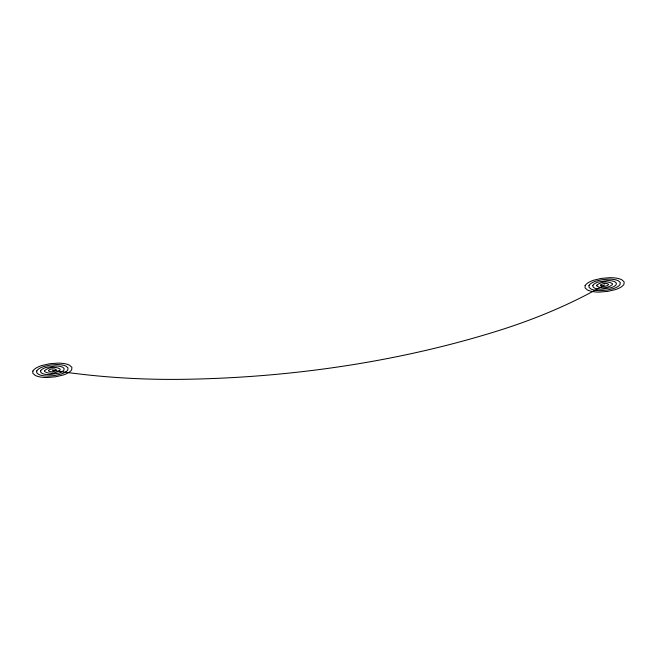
<?xml version="1.0" encoding="UTF-8"?>
<svg xmlns="http://www.w3.org/2000/svg" width="657" height="657" viewBox="0 0 657 657"><rect width="100%" height="100%" fill="white"/><g stroke="black" fill="none" stroke-linecap="round" stroke-linejoin="round"><path stroke-width="0.99" d="M52.371 370.318A461.978 266.717 0 0 0 184.445 379.303A697.923 402.938 0 0 0 498.039 330.791A461.978 266.717 0 0 0 604.629 284.883M32.85 371.049L32.85 373.332L35.174 375.41A14.75 8.516 0 0 0 40.701 377.052A23.102 13.337 0 0 0 47.304 377.504L55.393 376.822L62.99 375.073A23.102 13.337 0 0 0 68.32 372.782A14.75 8.516 0 0 0 71.687 369.768L71.9 367.296L69.576 365.218A14.75 8.516 0 0 0 64.049 363.576A23.102 13.337 0 0 0 57.438 363.124L49.357 363.806L41.761 365.555A23.102 13.337 0 0 0 36.431 367.846A15.661 9.042 0 0 0 32.85 371.049M36.759 370.901L36.751 372.733L38.615 374.391A11.801 6.808 0 0 0 43.042 375.705A18.478 10.668 0 0 0 48.322 376.067L54.794 375.525L60.863 374.12A18.478 10.668 0 0 0 65.125 372.289A11.801 6.808 0 0 0 67.827 369.875L67.991 367.895L66.135 366.236A11.801 6.808 0 0 0 61.709 364.922A18.478 10.668 0 0 0 56.428 364.561L49.957 365.111L43.888 366.507A18.478 10.668 0 0 0 39.625 368.339A12.532 7.235 0 0 0 36.759 370.901M40.66 370.753L40.66 372.125L42.056 373.373A8.853 5.108 0 0 0 45.374 374.359A13.863 7.999 0 0 0 49.332 374.63L58.744 373.168A13.863 7.999 0 0 0 61.939 371.796A8.853 5.108 0 0 0 63.967 369.981L64.09 368.503L62.694 367.255A8.853 5.108 0 0 0 59.376 366.269A13.863 7.999 0 0 0 55.418 365.998L46.006 367.46A13.863 7.999 0 0 0 42.812 368.832A9.395 5.428 0 0 0 40.66 370.753M44.569 370.614L44.561 371.525C48.988 374.498 56.083 373.439 60.099 370.096L60.181 369.103C55.73 366.121 48.577 367.189 44.569 370.614M48.47 370.466L48.47 370.918C50.679 372.404 54.227 371.878 56.239 370.203L56.28 369.71C54.055 368.216 50.474 368.749 48.47 370.466M585.1 285.623L585.1 287.906L587.424 289.983A14.75 8.516 0 0 0 592.951 291.618A23.102 13.337 0 0 0 599.562 292.069L607.643 291.388L615.239 289.647A23.102 13.337 0 0 0 620.569 287.347A14.75 8.516 0 0 0 623.936 284.333L624.15 281.861L621.826 279.783A14.75 8.516 0 0 0 616.299 278.141A23.102 13.337 0 0 0 609.696 277.697L601.607 278.371L594.01 280.12A23.102 13.337 0 0 0 588.68 282.42A15.661 9.042 0 0 0 585.1 285.623M589.009 285.475L589.009 287.298L590.865 288.957A11.801 6.808 0 0 0 595.291 290.271A18.478 10.668 0 0 0 600.572 290.632L607.043 290.09L613.112 288.694A18.478 10.668 0 0 0 617.375 286.854A11.801 6.808 0 0 0 620.077 284.44L620.249 282.469L618.385 280.802A11.801 6.808 0 0 0 613.958 279.488A18.478 10.668 0 0 0 608.678 279.135L602.206 279.677L596.137 281.073A18.478 10.668 0 0 0 591.875 282.912A12.532 7.235 0 0 0 589.009 285.475M592.91 285.327L592.91 286.698L594.306 287.938A8.853 5.108 0 0 0 597.624 288.924A13.863 7.999 0 0 0 601.582 289.195L610.994 287.741A13.863 7.999 0 0 0 614.188 286.362A8.853 5.108 0 0 0 616.217 284.555L616.34 283.068L614.944 281.82A8.853 5.108 0 0 0 611.626 280.843A13.863 7.999 0 0 0 607.668 280.572L598.256 282.025A13.863 7.999 0 0 0 595.061 283.405A9.395 5.428 0 0 0 592.91 285.327M596.819 285.179L596.819 286.091C601.237 289.064 608.333 288.004 612.349 284.662L612.439 283.676C607.98 280.687 600.827 281.754 596.819 285.179M600.72 285.031L600.72 285.483C602.929 286.978 606.477 286.444 608.489 284.768L608.53 284.276C606.304 282.789 602.724 283.315 600.72 285.031"/></g></svg>
